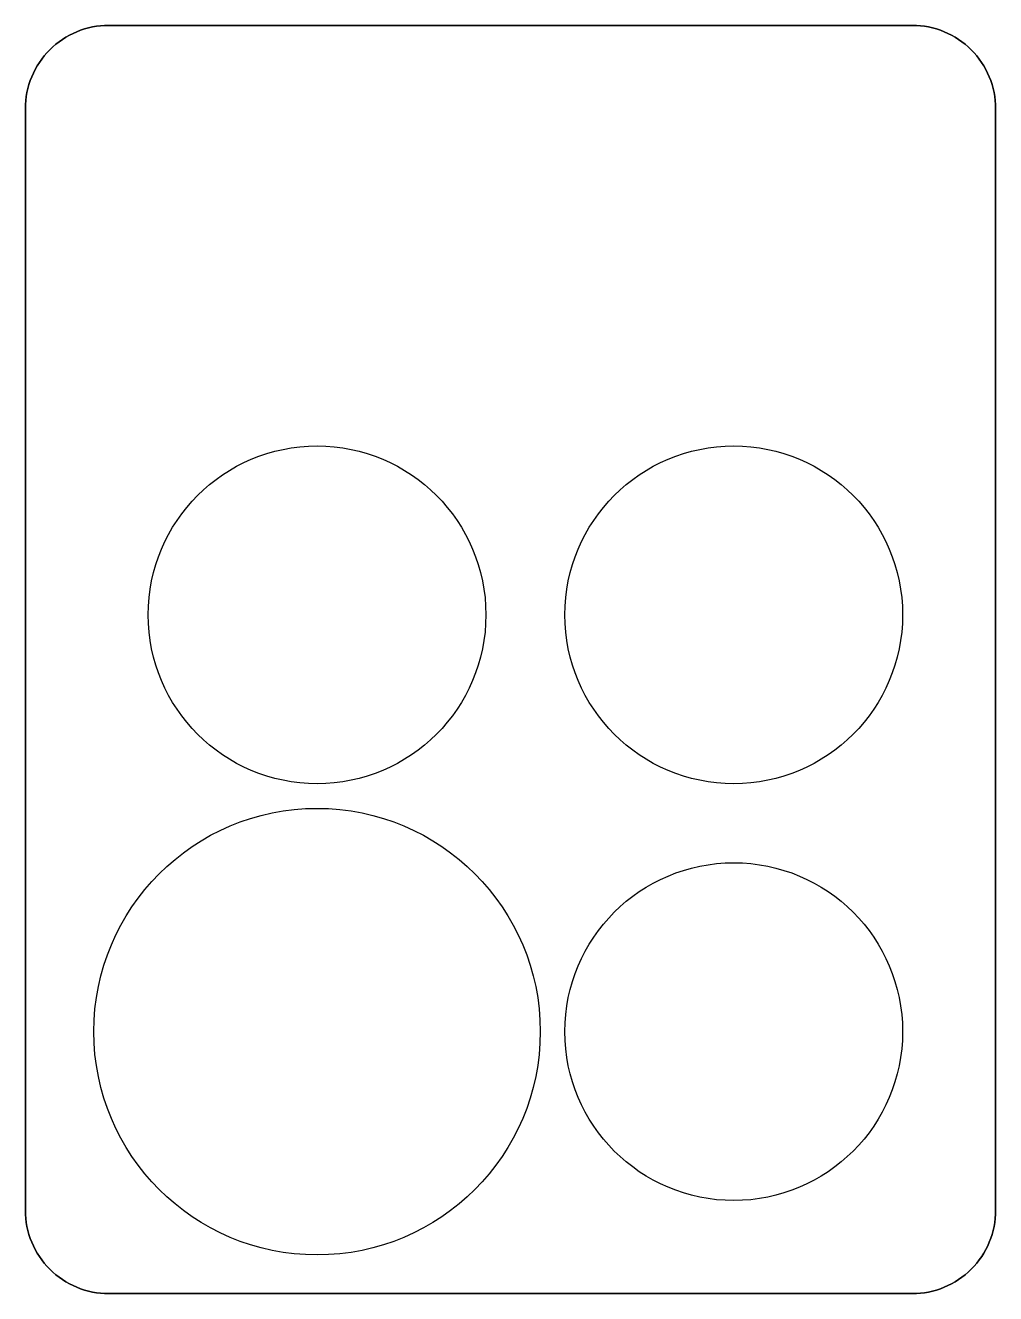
# Model space of a CAD drawing. Header units: millimetres. Extents: x -30.8 to 1.8, y -40.8 to 1.8.
import ezdxf

# ---------------------------------------------------------------- set-up
doc = ezdxf.new("R2010")
doc.units = ezdxf.units.MM
doc.layers.get('0').update_dxf_attribs({"linetype": 'CONTINUOUS'})

msp = doc.modelspace()

# ---------------------------------------------------------------- linework, layer by layer
for points in [[(-28, -40.8, -0.414214), (-30.8, -38), (-30.8, -1, -0.414214), (-28, 1.8), (-1, 1.8, -0.414214), (1.8, -1), (1.8, -37.997, -0.414523), (-1, -40.8)], [(1.8, -37.997), (1.8, -1, 0.414214), (-1, 1.8), (-28, 1.8, 0.414214), (-30.8, -1), (-30.8, -38, 0.414214), (-28, -40.8), (-1, -40.8, 0.414523)]]:
    msp.add_lwpolyline(points, format="xyb", close=True)
for centre, radius in [((-21, -18), 5.673), ((-21, -18), 5.673), ((-7, -18), 5.673), ((-7, -18), 5.673), ((-21, -32), 7.5), ((-21, -32), 7.5), ((-7, -32), 5.673), ((-7, -32), 5.673)]:
    msp.add_circle(centre, radius)

doc.saveas('drawing.dxf')
